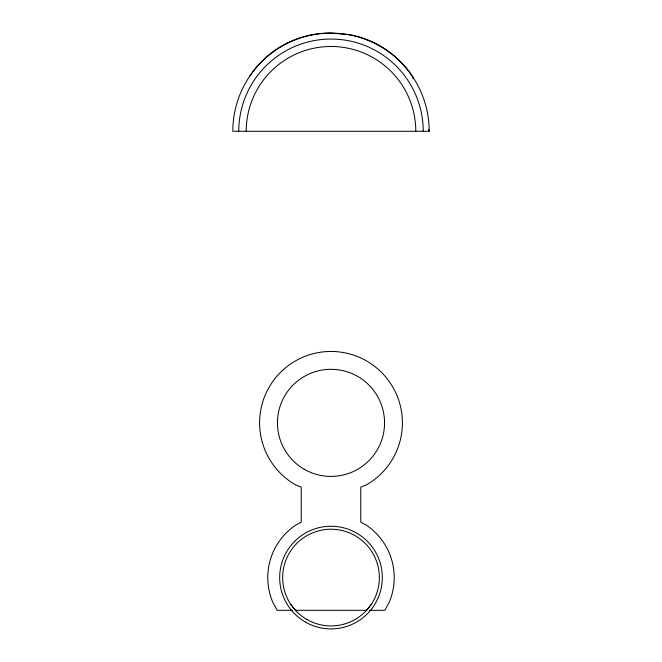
<?xml version="1.0" encoding="UTF-8"?>
<svg xmlns="http://www.w3.org/2000/svg" width="662" height="662" viewBox="0 0 662 662"><rect width="100%" height="100%" fill="white"/><g stroke="black" fill="none" stroke-linecap="round" stroke-linejoin="round"><path stroke-width="0.99" d="M371.2 604.439L366.384 610.306L295.616 610.306L290.8 604.439M428.595 129.338L429.183 131.283L232.817 131.283A98.183 98.183 0 0 1 331 33.1L350.256 34.796A100.996 98.183 -61.9 0 1 412.641 76.734L413.229 78.687M292.538 610.306L277.146 610.306L272.587 601.775A63.221 63.221 0 0 1 295.873 525.007L301.243 522.136L301.243 487.166L295.293 484.7A71.405 71.405 0 0 1 276.302 376.959A71.405 71.405 0 0 1 385.698 376.959A71.405 71.405 0 0 1 366.707 484.7L360.757 487.166L360.757 522.136L366.127 525.007A63.221 63.221 0 0 1 389.413 601.775L384.854 610.306L369.462 610.306M429.183 131.283A98.183 98.183 0 0 0 331 33.1A100.996 98.183 61.9 0 0 249.359 76.734M238.767 131.283A92.233 92.233 0 0 1 331 39.05A92.233 92.233 0 0 1 423.233 131.283M246.206 131.283A84.794 84.794 0 0 1 331 46.489A84.794 84.794 0 0 1 415.794 131.283M306.829 619.45A48.351 48.351 0 0 0 379.351 577.578A48.351 48.351 0 0 0 306.829 535.707A48.351 48.351 0 0 0 306.829 619.45M305.339 622.023A51.322 51.322 0 0 0 382.322 577.578A51.322 51.322 0 0 0 305.339 533.125A51.322 51.322 0 0 0 305.339 622.023M304.222 469.242A53.556 53.556 0 0 0 384.556 422.861A53.556 53.556 0 0 0 304.222 376.479A53.556 53.556 0 0 0 304.222 469.242"/></g></svg>
